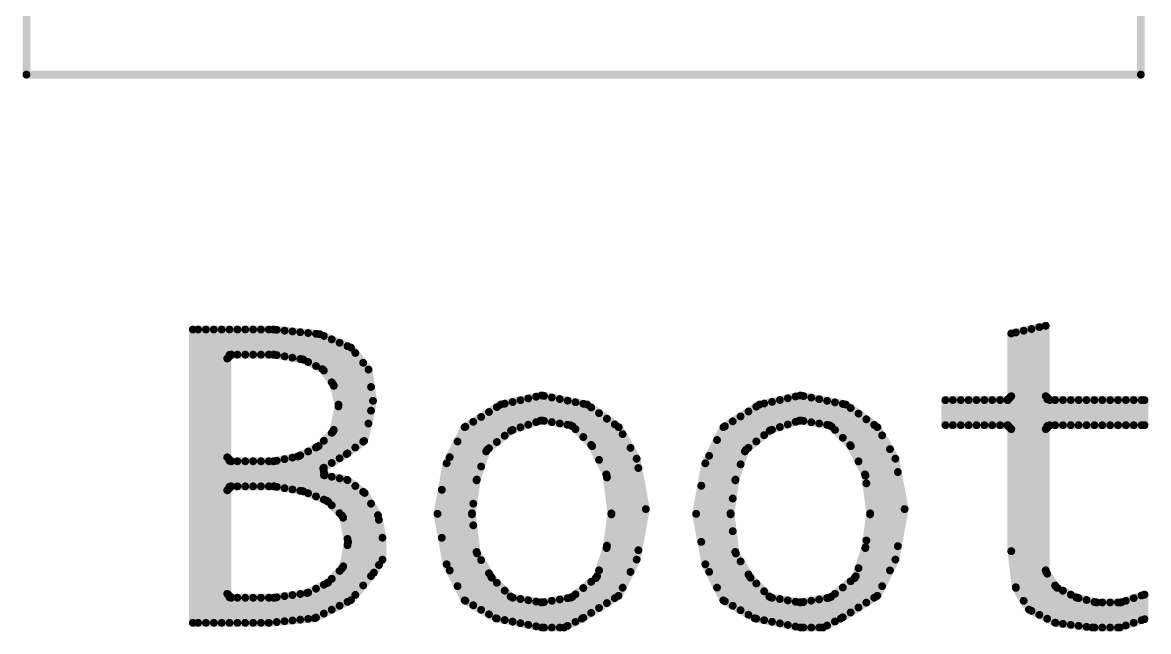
# Model space of a CAD drawing. Extents: x 491.8 to 537.2, y 395.3 to 465.5.
# Drawn here: x 519.777 to 523.415, y 407.859 to 409.825 of the extents above; entities that cross this region are included whole.
import ezdxf

# ---------------------------------------------------------------- set-up
doc = ezdxf.new("R2010")
doc.units = 0
doc.header["$MEASUREMENT"] = 0
doc.layers.get('0').update_dxf_attribs({"linetype": 'CONTINUOUS'})
doc.layers.add('SILKSCREENTOP_P', color=251, linetype='CONTINUOUS')

# ---------------------------------------------------------------- blocks, each defined once
blk = doc.blocks.new('ROUND_1')
at = {"const_width": 0.0127}
blk.add_lwpolyline([(-0.00635, 0, 1), (0.00635, 0, 1)], format="xyb", close=True, dxfattribs=at)

msp = doc.modelspace()

# ---------------------------------------------------------------- linework, layer by layer
at = {"layer": 'SILKSCREENTOP_P', "const_width": 0.0254}
for points in [[(519.789918, 409.657042), (519.789918, 413.456882)], [(523.390114, 413.456882), (523.390114, 409.657042)], [(523.390114, 409.657042), (519.789918, 409.657042)], [(520.587478, 408.833828), (520.327382, 408.833828)], [(520.327382, 408.833828), (520.327382, 407.886662)], [(520.3444, 407.886662), (520.3444, 408.833828)], [(520.3698, 407.886662), (520.3698, 408.833828)], [(520.3952, 407.886662), (520.3952, 408.833828)], [(520.4206, 407.886662), (520.4206, 408.833828)], [(520.446, 408.751786), (520.446, 408.833828)], [(520.4714, 408.752802), (520.4714, 408.833828)], [(520.4968, 408.752802), (520.4968, 408.833828)], [(520.5222, 408.752802), (520.5222, 408.833828)], [(520.5476, 408.752802), (520.5476, 408.833828)], [(520.573, 408.752802), (520.573, 408.833828)], [(520.73683, 408.818842), (520.587478, 408.833828)], [(520.5984, 408.751278), (520.5984, 408.832812)], [(520.6238, 408.747214), (520.6238, 408.830272)], [(520.6492, 408.742896), (520.6492, 408.827732)], [(520.6746, 408.738578), (520.6746, 408.825192)], [(520.7, 408.728926), (520.7, 408.822652)], [(520.7254, 408.716226), (520.7254, 408.820112)], [(520.83843, 408.775408), (520.73683, 408.818842)], [(520.7508, 408.701494), (520.7508, 408.813)], [(523.082774, 408.84602), (522.971522, 408.821128)], [(522.971522, 408.821128), (522.971522, 408.61869)], [(522.986, 408.001724), (522.986, 408.82443)], [(523.0114, 407.957782), (523.0114, 408.830018)], [(523.0368, 407.92527), (523.0368, 408.835606)], [(523.0622, 407.91257), (523.0622, 408.841448)], [(523.082774, 408.61869), (523.082774, 408.84602)], [(520.7762, 408.663394), (520.7762, 408.802078)], [(520.8016, 408.41803), (520.8016, 408.791156)], [(520.827, 408.433778), (520.827, 408.780234)], [(520.895072, 408.704542), (520.83843, 408.775408)], [(520.438634, 408.740102), (520.451334, 408.752802)], [(520.438634, 408.421078), (520.438634, 408.740102)], [(520.451334, 408.752802), (520.587986, 408.752802)], [(520.587986, 408.752802), (520.590272, 408.752802)], [(520.590272, 408.752802), (520.681458, 408.737562)], [(520.681458, 408.737562), (520.685014, 408.736292)], [(520.8524, 408.452828), (520.8524, 408.758136)], [(520.685014, 408.736292), (520.74572, 408.706066)], [(520.74572, 408.706066), (520.750546, 408.701748)], [(520.750546, 408.701748), (520.781026, 408.656028)], [(520.8778, 408.471878), (520.8778, 408.726386)], [(520.90955, 408.603704), (520.895072, 408.704542)], [(520.781026, 408.656028), (520.782804, 408.652218)], [(520.782804, 408.652218), (520.798044, 408.591258)], [(520.9032, 408.571954), (520.9032, 408.648408)], [(520.894818, 408.530298), (520.90955, 408.603704)], [(521.322554, 408.591512), (521.205714, 408.518614)], [(521.45438, 408.620976), (521.322554, 408.591512)], [(521.335, 408.490928), (521.335, 408.594306)], [(521.3604, 408.50947), (521.3604, 408.599894)], [(521.3858, 408.518106), (521.3858, 408.605482)], [(521.4112, 408.526488), (521.4112, 408.611324)], [(521.4366, 408.53487), (521.4366, 408.616912)], [(521.601192, 408.591512), (521.45438, 408.620976)], [(521.462, 408.538934), (521.462, 408.619452)], [(521.4874, 408.53487), (521.4874, 408.614372)], [(521.5128, 408.530552), (521.5128, 408.609292)], [(521.5382, 408.526234), (521.5382, 408.604212)], [(521.5636, 408.51201), (521.5636, 408.599132)], [(521.589, 408.48661), (521.589, 408.594052)], [(521.703046, 408.518614), (521.601192, 408.591512)], [(522.158214, 408.591512), (522.041628, 408.518614)], [(522.290294, 408.620976), (522.158214, 408.591512)], [(522.1732, 408.492706), (522.1732, 408.594814)], [(522.1986, 408.510232), (522.1986, 408.600402)], [(522.224, 408.518868), (522.224, 408.606244)], [(522.2494, 408.52725), (522.2494, 408.611832)], [(522.2748, 408.535632), (522.2748, 408.61742)], [(522.436852, 408.591512), (522.290294, 408.620976)], [(522.3002, 408.53868), (522.3002, 408.618944)], [(522.3256, 408.534362), (522.3256, 408.613864)], [(522.351, 408.530298), (522.351, 408.608784)], [(522.3764, 408.52598), (522.3764, 408.603704)], [(522.4018, 408.509724), (522.4018, 408.598624)], [(522.4272, 408.484324), (522.4272, 408.593544)], [(522.538706, 408.518614), (522.436852, 408.591512)], [(522.958822, 408.60599), (522.75867, 408.60599)], [(522.75867, 408.60599), (522.75867, 408.524964)], [(522.7828, 408.524964), (522.7828, 408.60599)], [(522.8082, 408.524964), (522.8082, 408.60599)], [(522.8336, 408.524964), (522.8336, 408.60599)], [(522.859, 408.524964), (522.859, 408.60599)], [(522.8844, 408.524964), (522.8844, 408.60599)], [(522.9098, 408.524964), (522.9098, 408.60599)], [(522.9352, 408.524964), (522.9352, 408.60599)], [(522.971522, 408.61869), (522.958822, 408.60599)], [(522.9606, 408.52471), (522.9606, 408.60599)], [(523.095474, 408.60599), (523.082774, 408.61869)], [(523.0876, 408.52217), (523.0876, 408.608784)], [(523.402052, 408.60599), (523.095474, 408.60599)], [(523.113, 408.524964), (523.113, 408.60599)], [(523.1384, 408.524964), (523.1384, 408.60599)], [(523.1638, 408.524964), (523.1638, 408.60599)], [(523.1892, 408.524964), (523.1892, 408.60599)], [(523.2146, 408.524964), (523.2146, 408.60599)], [(523.24, 408.524964), (523.24, 408.60599)], [(523.2654, 408.524964), (523.2654, 408.60599)], [(523.2908, 408.524964), (523.2908, 408.60599)], [(523.3162, 408.524964), (523.3162, 408.60599)], [(523.3416, 408.524964), (523.3416, 408.60599)], [(523.367, 408.524964), (523.367, 408.60599)], [(523.3924, 408.524964), (523.3924, 408.60599)], [(523.402052, 408.524964), (523.402052, 408.60599)], [(520.798044, 408.58567), (520.782804, 408.509724)], [(520.798044, 408.591258), (520.798044, 408.58567)], [(521.2842, 408.450288), (521.2842, 408.567636)], [(521.3096, 408.470608), (521.3096, 408.583384)], [(521.6144, 408.46121), (521.6144, 408.582114)], [(521.6398, 408.41295), (521.6398, 408.563826)], [(522.1224, 408.452066), (522.1224, 408.56916)], [(522.1478, 408.472386), (522.1478, 408.584908)], [(522.4526, 408.45867), (522.4526, 408.580336)], [(522.478, 408.408124), (522.478, 408.562302)], [(520.880848, 408.474164), (520.894818, 408.530298)], [(521.208, 407.957782), (521.208, 408.519884)], [(521.2334, 408.271472), (521.2334, 408.535886)], [(521.2588, 408.39136), (521.2588, 408.551634)], [(521.35913, 408.509216), (521.450316, 408.539442)], [(521.450316, 408.539442), (521.456412, 408.53995)], [(521.456412, 408.53995), (521.547598, 408.52471)], [(521.547598, 408.52471), (521.554456, 408.521154)], [(521.554456, 408.521154), (521.615162, 408.460448)], [(521.6652, 408.356054), (521.6652, 408.545792)], [(521.6906, 407.966418), (521.6906, 408.527504)], [(522.0462, 407.956258), (522.0462, 408.521408)], [(522.0716, 408.287982), (522.0716, 408.53741)], [(522.097, 408.398472), (522.097, 408.553158)], [(522.195044, 408.509216), (522.28623, 408.539442)], [(522.28623, 408.539442), (522.292326, 408.53995)], [(522.292326, 408.53995), (522.383512, 408.52471)], [(522.383512, 408.52471), (522.39037, 408.521154)], [(522.39037, 408.521154), (522.451076, 408.460448)], [(522.5034, 408.337004), (522.5034, 408.544014)], [(522.5288, 407.967942), (522.5288, 408.52598)], [(522.75867, 408.524964), (522.958822, 408.524964)], [(522.958822, 408.524964), (522.971522, 408.512264)], [(523.082774, 408.512264), (523.095474, 408.524964)], [(523.095474, 408.524964), (523.402052, 408.524964)], [(520.779502, 408.503374), (520.733782, 408.457654)], [(520.7762, 408.40279), (520.7762, 408.500072)], [(520.782804, 408.509724), (520.779502, 408.503374)], [(521.205714, 408.518614), (521.147294, 408.401774)], [(521.27912, 408.446224), (521.35532, 408.50693)], [(521.35532, 408.50693), (521.35913, 408.509216)], [(521.761212, 408.41676), (521.703046, 408.518614)], [(521.716, 408.0002), (521.716, 408.496008)], [(522.041628, 408.518614), (521.983208, 408.401774)], [(522.115034, 408.446224), (522.19098, 408.50693)], [(522.19098, 408.50693), (522.195044, 408.509216)], [(522.597126, 408.41676), (522.538706, 408.518614)], [(522.5542, 408.005026), (522.5542, 408.491944)], [(522.971522, 408.512264), (522.971522, 408.118056)], [(523.082774, 408.056334), (523.082774, 408.512264)], [(520.73048, 408.455368), (520.669774, 408.424888)], [(520.7254, 408.29484), (520.7254, 408.452828)], [(520.733782, 408.457654), (520.73048, 408.455368)], [(520.7508, 408.38755), (520.7508, 408.474672)], [(520.824206, 408.431746), (520.880848, 408.474164)], [(521.1826, 408.005026), (521.1826, 408.472386)], [(521.275056, 408.440382), (521.27912, 408.446224)], [(521.615162, 408.460448), (521.617702, 408.457146)], [(521.617702, 408.457146), (521.663168, 408.36596)], [(521.7414, 408.051), (521.7414, 408.451558)], [(522.0208, 408.000454), (522.0208, 408.476958)], [(522.11097, 408.440382), (522.115034, 408.446224)], [(522.451076, 408.460448), (522.453362, 408.457146)], [(522.453362, 408.457146), (522.499082, 408.36596)], [(522.5796, 408.055826), (522.5796, 408.447494)], [(520.451334, 408.408378), (520.438634, 408.421078)], [(520.446, 408.326336), (520.446, 408.409648)], [(520.666472, 408.423872), (520.590526, 408.408632)], [(520.5984, 408.325828), (520.5984, 408.410156)], [(520.6238, 408.32151), (520.6238, 408.415236)], [(520.6492, 408.317446), (520.6492, 408.420316)], [(520.669774, 408.424888), (520.666472, 408.423872)], [(520.6746, 408.313128), (520.6746, 408.427428)], [(520.7, 408.305), (520.7, 408.440128)], [(520.748768, 408.38628), (520.824206, 408.431746)], [(521.1572, 408.055826), (521.1572, 408.421586)], [(521.24483, 408.349196), (521.275056, 408.440382)], [(521.79093, 408.253946), (521.761212, 408.41676)], [(521.9954, 408.051254), (521.9954, 408.426158)], [(522.08049, 408.349196), (522.11097, 408.440382)], [(522.626844, 408.253946), (522.597126, 408.41676)], [(520.587986, 408.408378), (520.451334, 408.408378)], [(520.4714, 408.327352), (520.4714, 408.408378)], [(520.4968, 408.327352), (520.4968, 408.408378)], [(520.5222, 408.327352), (520.5222, 408.408378)], [(520.5476, 408.327352), (520.5476, 408.408378)], [(520.573, 408.327352), (520.573, 408.408378)], [(520.590526, 408.408632), (520.587986, 408.408378)], [(520.752832, 408.362912), (520.748768, 408.38628)], [(521.147294, 408.401774), (521.11783, 408.238706)], [(521.7668, 408.121104), (521.7668, 408.386534)], [(521.983208, 408.401774), (521.95349, 408.238706)], [(522.605, 408.134312), (522.605, 408.37358)], [(520.7508, 408.28468), (520.7508, 408.363674)], [(520.825984, 408.348434), (520.752832, 408.362912)], [(520.7762, 408.266138), (520.7762, 408.35834)], [(520.8016, 408.240738), (520.8016, 408.35326)], [(520.882372, 408.306016), (520.825984, 408.348434)], [(520.827, 408.15768), (520.827, 408.347672)], [(521.229082, 408.240484), (521.244068, 408.34691)], [(521.244068, 408.34691), (521.24483, 408.349196)], [(521.663168, 408.36596), (521.664438, 408.361896)], [(521.664438, 408.361896), (521.679678, 408.24023)], [(522.064742, 408.240484), (522.079982, 408.34691)], [(522.079982, 408.34691), (522.08049, 408.349196)], [(522.499082, 408.36596), (522.500352, 408.361896)], [(522.500352, 408.361896), (522.515592, 408.24023)], [(520.438634, 408.314652), (520.451334, 408.327352)], [(520.438634, 407.980388), (520.438634, 408.314652)], [(520.451334, 408.327352), (520.587986, 408.327352)], [(520.587986, 408.327352), (520.590272, 408.327352)], [(520.590272, 408.327352), (520.681458, 408.312112)], [(520.681458, 408.312112), (520.683998, 408.31135)], [(520.683998, 408.31135), (520.759944, 408.28087)], [(520.8524, 407.976832), (520.8524, 408.328622)], [(520.8778, 408.007312), (520.8778, 408.309572)], [(520.925552, 408.234134), (520.882372, 408.306016)], [(521.1318, 408.161236), (521.1318, 408.316176)], [(521.97, 408.148028), (521.97, 408.329384)], [(520.759944, 408.28087), (520.764262, 408.278076)], [(520.764262, 408.278076), (520.809728, 408.23261)], [(520.9032, 408.037792), (520.9032, 408.271472)], [(520.809728, 408.23261), (520.813284, 408.226006)], [(520.94003, 408.16149), (520.925552, 408.234134)], [(521.11783, 408.238706), (521.147294, 408.075638)], [(521.228828, 408.238706), (521.229082, 408.240484)], [(521.229082, 408.237182), (521.228828, 408.238706)], [(521.244068, 408.115516), (521.229082, 408.237182)], [(521.679678, 408.236928), (521.664438, 408.130502)], [(521.679678, 408.24023), (521.679678, 408.238706)], [(521.679678, 408.238706), (521.679678, 408.236928)], [(521.761212, 408.090878), (521.79093, 408.253946)], [(521.95349, 408.238706), (521.983208, 408.075638)], [(522.064742, 408.238706), (522.064742, 408.240484)], [(522.064742, 408.237182), (522.064742, 408.238706)], [(522.079982, 408.115516), (522.064742, 408.237182)], [(522.515338, 408.236928), (522.500352, 408.130502)], [(522.515592, 408.238706), (522.515338, 408.236928)], [(522.515592, 408.24023), (522.515592, 408.238706)], [(522.597126, 408.090878), (522.626844, 408.253946)], [(520.813284, 408.226006), (520.828524, 408.15006)], [(520.9286, 408.073352), (520.9286, 408.219148)], [(521.2334, 407.943304), (521.2334, 408.201622)], [(520.94003, 408.090624), (520.94003, 408.16149)], [(522.0716, 407.94178), (522.0716, 408.182572)], [(520.828524, 408.14498), (520.813284, 408.069034)], [(520.827, 407.95448), (520.827, 408.13736)], [(520.828524, 408.15006), (520.828524, 408.14498)], [(521.66393, 408.128216), (521.63345, 408.03703)], [(521.664438, 408.130502), (521.66393, 408.128216)], [(521.6652, 407.950416), (521.6652, 408.135836)], [(522.499844, 408.128216), (522.469364, 408.03703)], [(522.500352, 408.130502), (522.499844, 408.128216)], [(522.5034, 407.95194), (522.5034, 408.1526)], [(520.912344, 408.048714), (520.94003, 408.090624)], [(521.245846, 408.11069), (521.244068, 408.115516)], [(521.291566, 408.034744), (521.245846, 408.11069)], [(521.2588, 407.928826), (521.2588, 408.0891)], [(521.702792, 407.974038), (521.761212, 408.090878)], [(522.08176, 408.11069), (522.079982, 408.115516)], [(522.127226, 408.034744), (522.08176, 408.11069)], [(522.097, 407.927302), (522.097, 408.085036)], [(522.538706, 407.974038), (522.597126, 408.090878)], [(522.971522, 408.118056), (522.986254, 407.999692)], [(520.809728, 408.062684), (520.764262, 408.016964)], [(520.8016, 407.94178), (520.8016, 408.054302)], [(520.813284, 408.069034), (520.809728, 408.062684)], [(520.83843, 407.960068), (520.912344, 408.048714)], [(521.147294, 408.075638), (521.205714, 407.959052)], [(521.2842, 407.914094), (521.2842, 408.046682)], [(521.6398, 407.934668), (521.6398, 408.05608)], [(521.983208, 408.075638), (522.041374, 407.959052)], [(522.478, 407.936192), (522.478, 408.063192)], [(523.08506, 408.049222), (523.082774, 408.056334)], [(523.115286, 408.003756), (523.08506, 408.049222)], [(520.76096, 408.014678), (520.700254, 407.984198)], [(520.7508, 407.91638), (520.7508, 408.009598)], [(520.764262, 408.016964), (520.76096, 408.014678)], [(520.7762, 407.92908), (520.7762, 408.028902)], [(521.293344, 408.032204), (521.291566, 408.034744)], [(521.35405, 407.971498), (521.293344, 408.032204)], [(521.3096, 407.900632), (521.3096, 408.015948)], [(521.629386, 408.031188), (521.55344, 407.970482)], [(521.6144, 407.918666), (521.6144, 408.01925)], [(521.63345, 408.03703), (521.629386, 408.031188)], [(522.1224, 407.912824), (522.1224, 408.042872)], [(522.129258, 408.032204), (522.127226, 408.034744)], [(522.189964, 407.971498), (522.129258, 408.032204)], [(522.1478, 407.900124), (522.1478, 408.013662)], [(522.4653, 408.031188), (522.389354, 407.970482)], [(522.4526, 407.92019), (522.4526, 408.021028)], [(522.469364, 408.03703), (522.4653, 408.031188)], [(523.0876, 407.89987), (523.0876, 408.045412)], [(520.451334, 407.967688), (520.438634, 407.980388)], [(520.69619, 407.982928), (520.590018, 407.967688)], [(520.6492, 407.894282), (520.6492, 407.976324)], [(520.6746, 407.896822), (520.6746, 407.97988)], [(520.700254, 407.984198), (520.69619, 407.982928)], [(520.7, 407.899362), (520.7, 407.984198)], [(520.7254, 407.90368), (520.7254, 407.996898)], [(521.335, 407.895552), (521.335, 407.990548)], [(521.5636, 407.88971), (521.5636, 407.97861)], [(521.584936, 407.900378), (521.702792, 407.974038)], [(521.589, 407.902918), (521.589, 407.99893)], [(522.1732, 407.895044), (522.1732, 407.988262)], [(522.4018, 407.890726), (522.4018, 407.980388)], [(522.420596, 407.900378), (522.538706, 407.974038)], [(522.4272, 407.904442), (522.4272, 408.000708)], [(522.986254, 407.999692), (523.028672, 407.929334)], [(523.113, 407.88717), (523.113, 408.007312)], [(523.120366, 407.999438), (523.115286, 408.003756)], [(523.181072, 407.968958), (523.120366, 407.999438)], [(523.1384, 407.88336), (523.1384, 407.990294)], [(523.1638, 407.880058), (523.1638, 407.977594)], [(523.402052, 407.977848), (523.32763, 407.95321)], [(523.3924, 407.895044), (523.3924, 407.9748)], [(523.402052, 407.898346), (523.402052, 407.977848)], [(520.446, 407.886662), (520.446, 407.968958)], [(520.587986, 407.967688), (520.451334, 407.967688)], [(520.4714, 407.886662), (520.4714, 407.967688)], [(520.4968, 407.886662), (520.4968, 407.967688)], [(520.5222, 407.886662), (520.5222, 407.967688)], [(520.5476, 407.886662), (520.5476, 407.967688)], [(520.573, 407.886662), (520.573, 407.967688)], [(520.590018, 407.967688), (520.587986, 407.967688)], [(520.5984, 407.889202), (520.5984, 407.968958)], [(520.6238, 407.891742), (520.6238, 407.972768)], [(520.721336, 407.901648), (520.83843, 407.960068)], [(521.205714, 407.959052), (521.306806, 407.90114)], [(521.361162, 407.967942), (521.35405, 407.971498)], [(521.3604, 407.890472), (521.3604, 407.967942)], [(521.452348, 407.952702), (521.361162, 407.967942)], [(521.3858, 407.885392), (521.3858, 407.963624)], [(521.4112, 407.880312), (521.4112, 407.95956)], [(521.4366, 407.875232), (521.4366, 407.955242)], [(521.456412, 407.952702), (521.452348, 407.952702)], [(521.547598, 407.967942), (521.456412, 407.952702)], [(521.462, 407.871422), (521.462, 407.953464)], [(521.4874, 407.871422), (521.4874, 407.957782)], [(521.5128, 407.871422), (521.5128, 407.9621)], [(521.5382, 407.87701), (521.5382, 407.966164)], [(521.55344, 407.970482), (521.547598, 407.967942)], [(522.041374, 407.959052), (522.14272, 407.90114)], [(522.196822, 407.967942), (522.189964, 407.971498)], [(522.288008, 407.952702), (522.196822, 407.967942)], [(522.1986, 407.889964), (522.1986, 407.967434)], [(522.224, 407.884884), (522.224, 407.96337)], [(522.2494, 407.879804), (522.2494, 407.959052)], [(522.2748, 407.874724), (522.2748, 407.954734)], [(522.292326, 407.952702), (522.288008, 407.952702)], [(522.383512, 407.967942), (522.292326, 407.952702)], [(522.3002, 407.871422), (522.3002, 407.953972)], [(522.3256, 407.871422), (522.3256, 407.95829)], [(522.351, 407.871422), (522.351, 407.962354)], [(522.3764, 407.878026), (522.3764, 407.966672)], [(522.389354, 407.970482), (522.383512, 407.967942)], [(523.183612, 407.967942), (523.181072, 407.968958)], [(523.244318, 407.952956), (523.183612, 407.967942)], [(523.1892, 407.87701), (523.1892, 407.966672)], [(523.2146, 407.873708), (523.2146, 407.960322)], [(523.24, 407.871422), (523.24, 407.953972)], [(523.24762, 407.952448), (523.244318, 407.952956)], [(523.323566, 407.952448), (523.24762, 407.952448)], [(523.2654, 407.871422), (523.2654, 407.952448)], [(523.2908, 407.871422), (523.2908, 407.952448)], [(523.3162, 407.871422), (523.3162, 407.952448)], [(523.32763, 407.95321), (523.323566, 407.952448)], [(523.3416, 407.87828), (523.3416, 407.957782)], [(523.367, 407.886662), (523.367, 407.966418)], [(520.572238, 407.886662), (520.721336, 407.901648)], [(521.306806, 407.90114), (521.45565, 407.871422)], [(521.527278, 407.871422), (521.584936, 407.900378)], [(522.14272, 407.90114), (522.29131, 407.871422)], [(522.363192, 407.871422), (522.420596, 407.900378)], [(523.028672, 407.929334), (523.114524, 407.886408)], [(520.327382, 407.886662), (520.572238, 407.886662)], [(521.45565, 407.871422), (521.527278, 407.871422)], [(522.29131, 407.871422), (522.363192, 407.871422)], [(523.114524, 407.886408), (523.233142, 407.871422)], [(523.233142, 407.871422), (523.321534, 407.871422)], [(523.321534, 407.871422), (523.402052, 407.898346)]]:
    msp.add_lwpolyline(points, dxfattribs=at)

# ---------------------------------------------------------------- block references
at = {"layer": 'SILKSCREENTOP_P'}
for p in [(519.789918, 409.657042), (523.390114, 409.657042), (520.327382, 408.833828), (520.3444, 408.833828), (520.3698, 408.833828), (520.3952, 408.833828), (520.4206, 408.833828), (520.446, 408.833828), (520.4714, 408.833828), (520.4968, 408.833828), (520.5222, 408.833828), (520.5476, 408.833828), (520.573, 408.833828), (520.587478, 408.833828), (520.5984, 408.832812), (520.6238, 408.830272), (520.6492, 408.827732), (520.6746, 408.825192), (520.7, 408.822652), (520.7254, 408.820112), (520.73683, 408.818842), (520.7508, 408.813), (522.971522, 408.821128), (522.986, 408.82443), (523.0114, 408.830018), (523.0368, 408.835606), (523.0622, 408.841448), (523.082774, 408.84602), (520.7762, 408.802078), (520.8016, 408.791156), (520.827, 408.780234), (520.83843, 408.775408), (520.438634, 408.740102), (520.446, 408.751786), (520.451334, 408.752802), (520.4714, 408.752802), (520.4968, 408.752802), (520.5222, 408.752802), (520.5476, 408.752802), (520.573, 408.752802), (520.587986, 408.752802), (520.590272, 408.752802), (520.5984, 408.751278), (520.6238, 408.747214), (520.6492, 408.742896), (520.6746, 408.738578), (520.681458, 408.737562), (520.8524, 408.758136), (520.685014, 408.736292), (520.7, 408.728926), (520.7254, 408.716226), (520.74572, 408.706066), (520.750546, 408.701748), (520.7508, 408.701494), (520.8778, 408.726386), (520.895072, 408.704542), (520.7762, 408.663394), (520.781026, 408.656028), (520.782804, 408.652218), (520.9032, 408.648408), (520.90955, 408.603704), (521.322554, 408.591512), (521.335, 408.594306), (521.3604, 408.599894), (521.3858, 408.605482), (521.4112, 408.611324), (521.4366, 408.616912), (521.45438, 408.620976), (521.462, 408.619452), (521.4874, 408.614372), (521.5128, 408.609292), (521.5382, 408.604212), (521.5636, 408.599132), (521.589, 408.594052), (521.601192, 408.591512), (522.158214, 408.591512), (522.1732, 408.594814), (522.1986, 408.600402), (522.224, 408.606244), (522.2494, 408.611832), (522.2748, 408.61742), (522.290294, 408.620976), (522.3002, 408.618944), (522.3256, 408.613864), (522.351, 408.608784), (522.3764, 408.603704), (522.4018, 408.598624), (522.4272, 408.593544), (522.436852, 408.591512), (522.75867, 408.60599), (522.7828, 408.60599), (522.8082, 408.60599), (522.8336, 408.60599), (522.859, 408.60599), (522.8844, 408.60599), (522.9098, 408.60599), (522.9352, 408.60599), (522.958822, 408.60599), (522.9606, 408.60599), (522.971522, 408.61869), (523.082774, 408.61869), (523.0876, 408.608784), (523.095474, 408.60599), (523.113, 408.60599), (523.1384, 408.60599), (523.1638, 408.60599), (523.1892, 408.60599), (523.2146, 408.60599), (523.24, 408.60599), (523.2654, 408.60599), (523.2908, 408.60599), (523.3162, 408.60599), (523.3416, 408.60599), (523.367, 408.60599), (523.3924, 408.60599), (523.402052, 408.60599), (523.402052, 408.60599), (520.798044, 408.591258), (520.798044, 408.58567), (520.798044, 408.58567), (520.9032, 408.571954), (521.2842, 408.567636), (521.3096, 408.583384), (521.6144, 408.582114), (521.6398, 408.563826), (522.1224, 408.56916), (522.1478, 408.584908), (522.4526, 408.580336), (522.478, 408.562302), (520.894818, 408.530298), (521.208, 408.519884), (521.2334, 408.535886), (521.2588, 408.551634), (521.4112, 408.526488), (521.4366, 408.53487), (521.450316, 408.539442), (521.456412, 408.53995), (521.462, 408.538934), (521.4874, 408.53487), (521.5128, 408.530552), (521.5382, 408.526234), (521.547598, 408.52471), (521.554456, 408.521154), (521.6652, 408.545792), (521.6906, 408.527504), (522.0462, 408.521408), (522.0716, 408.53741), (522.097, 408.553158), (522.224, 408.518868), (522.2494, 408.52725), (522.2748, 408.535632), (522.28623, 408.539442), (522.292326, 408.53995), (522.3002, 408.53868), (522.3256, 408.534362), (522.351, 408.530298), (522.3764, 408.52598), (522.383512, 408.52471), (522.39037, 408.521154), (522.5034, 408.544014), (522.5288, 408.52598), (522.75867, 408.524964), (522.7828, 408.524964), (522.8082, 408.524964), (522.8336, 408.524964), (522.859, 408.524964), (522.8844, 408.524964), (522.9098, 408.524964), (522.9352, 408.524964), (522.958822, 408.524964), (522.9606, 408.52471), (523.0876, 408.52217), (523.095474, 408.524964), (523.113, 408.524964), (523.1384, 408.524964), (523.1638, 408.524964), (523.1892, 408.524964), (523.2146, 408.524964), (523.24, 408.524964), (523.2654, 408.524964), (523.2908, 408.524964), (523.3162, 408.524964), (523.3416, 408.524964), (523.367, 408.524964), (523.3924, 408.524964), (523.402052, 408.524964), (520.7762, 408.500072), (520.779502, 408.503374), (520.782804, 408.509724), (521.205714, 408.518614), (521.335, 408.490928), (521.35532, 408.50693), (521.35913, 408.509216), (521.3604, 408.50947), (521.3858, 408.518106), (521.5636, 408.51201), (521.589, 408.48661), (521.703046, 408.518614), (521.716, 408.496008), (522.041628, 408.518614), (522.1732, 408.492706), (522.19098, 408.50693), (522.195044, 408.509216), (522.1986, 408.510232), (522.4018, 408.509724), (522.4272, 408.484324), (522.538706, 408.518614), (522.5542, 408.491944), (522.971522, 408.512264), (523.082774, 408.512264), (520.7254, 408.452828), (520.73048, 408.455368), (520.733782, 408.457654), (520.7508, 408.474672), (520.8524, 408.452828), (520.8778, 408.471878), (520.880848, 408.474164), (521.1826, 408.472386), (521.27912, 408.446224), (521.2842, 408.450288), (521.3096, 408.470608), (521.6144, 408.46121), (521.615162, 408.460448), (521.617702, 408.457146), (521.7414, 408.451558), (522.0208, 408.476958), (522.115034, 408.446224), (522.1224, 408.452066), (522.1478, 408.472386), (522.451076, 408.460448), (522.4526, 408.45867), (522.453362, 408.457146), (522.5796, 408.447494), (520.438634, 408.421078), (520.446, 408.409648), (520.5984, 408.410156), (520.6238, 408.415236), (520.6492, 408.420316), (520.666472, 408.423872), (520.669774, 408.424888), (520.6746, 408.427428), (520.7, 408.440128), (520.8016, 408.41803), (520.824206, 408.431746), (520.827, 408.433778), (521.1572, 408.421586), (521.275056, 408.440382), (521.6398, 408.41295), (521.761212, 408.41676), (521.9954, 408.426158), (522.11097, 408.440382), (522.597126, 408.41676), (520.451334, 408.408378), (520.4714, 408.408378), (520.4968, 408.408378), (520.5222, 408.408378), (520.5476, 408.408378), (520.573, 408.408378), (520.587986, 408.408378), (520.590526, 408.408632), (520.748768, 408.38628), (520.7508, 408.38755), (520.7762, 408.40279), (521.147294, 408.401774), (521.2588, 408.39136), (521.7668, 408.386534), (521.983208, 408.401774), (522.097, 408.398472), (522.478, 408.408124), (522.605, 408.37358), (520.7508, 408.363674), (520.752832, 408.362912), (520.7762, 408.35834), (520.8016, 408.35326), (520.825984, 408.348434), (520.827, 408.347672), (521.244068, 408.34691), (521.24483, 408.349196), (521.663168, 408.36596), (521.664438, 408.361896), (521.6652, 408.356054), (522.079982, 408.34691), (522.08049, 408.349196), (522.499082, 408.36596), (522.500352, 408.361896), (522.5034, 408.337004), (520.438634, 408.314652), (520.446, 408.326336), (520.451334, 408.327352), (520.4714, 408.327352), (520.4968, 408.327352), (520.5222, 408.327352), (520.5476, 408.327352), (520.573, 408.327352), (520.587986, 408.327352), (520.590272, 408.327352), (520.5984, 408.325828), (520.6238, 408.32151), (520.6492, 408.317446), (520.6746, 408.313128), (520.681458, 408.312112), (520.683998, 408.31135), (520.7, 408.305), (520.8524, 408.328622), (520.8778, 408.309572), (520.882372, 408.306016), (521.1318, 408.316176), (521.97, 408.329384), (520.7254, 408.29484), (520.7508, 408.28468), (520.759944, 408.28087), (520.764262, 408.278076), (520.7762, 408.266138), (520.9032, 408.271472), (521.2334, 408.271472), (522.0716, 408.287982), (520.8016, 408.240738), (520.809728, 408.23261), (520.925552, 408.234134), (521.11783, 408.238706), (521.11783, 408.238706), (521.228828, 408.238706), (521.229082, 408.240484), (521.229082, 408.237182), (521.679678, 408.24023), (521.679678, 408.238706), (521.679678, 408.238706), (521.679678, 408.236928), (521.79093, 408.253946), (521.79093, 408.253946), (521.95349, 408.238706), (522.064742, 408.240484), (522.064742, 408.238706), (522.064742, 408.237182), (522.515338, 408.236928), (522.515592, 408.24023), (522.515592, 408.238706), (522.515592, 408.238706), (522.626844, 408.253946), (522.626844, 408.253946), (520.813284, 408.226006), (520.9286, 408.219148), (521.2334, 408.201622), (520.827, 408.15768), (520.94003, 408.16149), (520.94003, 408.16149), (521.1318, 408.161236), (522.0716, 408.182572), (520.827, 408.13736), (520.828524, 408.15006), (520.828524, 408.14498), (520.828524, 408.14498), (521.66393, 408.128216), (521.664438, 408.130502), (521.6652, 408.135836), (521.7668, 408.121104), (521.97, 408.148028), (522.499844, 408.128216), (522.500352, 408.130502), (522.5034, 408.1526), (522.605, 408.134312), (520.94003, 408.090624), (521.244068, 408.115516), (521.245846, 408.11069), (521.2588, 408.0891), (521.761212, 408.090878), (522.079982, 408.115516), (522.08176, 408.11069), (522.097, 408.085036), (522.597126, 408.090878), (522.971522, 408.118056), (520.8016, 408.054302), (520.809728, 408.062684), (520.813284, 408.069034), (520.912344, 408.048714), (520.9286, 408.073352), (521.147294, 408.075638), (521.1572, 408.055826), (521.2842, 408.046682), (521.6398, 408.05608), (521.7414, 408.051), (521.983208, 408.075638), (521.9954, 408.051254), (522.478, 408.063192), (522.5796, 408.055826), (523.082774, 408.056334), (523.08506, 408.049222), (520.7508, 408.009598), (520.76096, 408.014678), (520.764262, 408.016964), (520.7762, 408.028902), (520.9032, 408.037792), (521.291566, 408.034744), (521.293344, 408.032204), (521.3096, 408.015948), (521.6144, 408.01925), (521.629386, 408.031188), (521.63345, 408.03703), (522.1224, 408.042872), (522.127226, 408.034744), (522.129258, 408.032204), (522.1478, 408.013662), (522.4526, 408.021028), (522.4653, 408.031188), (522.469364, 408.03703), (523.0876, 408.045412), (520.438634, 407.980388), (520.6492, 407.976324), (520.6746, 407.97988), (520.69619, 407.982928), (520.7, 407.984198), (520.700254, 407.984198), (520.7254, 407.996898), (520.8524, 407.976832), (520.8778, 408.007312), (521.1826, 408.005026), (521.335, 407.990548), (521.5636, 407.97861), (521.589, 407.99893), (521.702792, 407.974038), (521.716, 408.0002), (522.0208, 408.000454), (522.1732, 407.988262), (522.4018, 407.980388), (522.4272, 408.000708), (522.538706, 407.974038), (522.5542, 408.005026), (522.986, 408.001724), (522.986254, 407.999692), (523.113, 408.007312), (523.115286, 408.003756), (523.120366, 407.999438), (523.1384, 407.990294), (523.1638, 407.977594), (523.3924, 407.9748), (523.402052, 407.977848), (520.446, 407.968958), (520.451334, 407.967688), (520.4714, 407.967688), (520.4968, 407.967688), (520.5222, 407.967688), (520.5476, 407.967688), (520.573, 407.967688), (520.587986, 407.967688), (520.590018, 407.967688), (520.5984, 407.968958), (520.6238, 407.972768), (520.8016, 407.94178), (520.827, 407.95448), (520.83843, 407.960068), (521.205714, 407.959052), (521.208, 407.957782), (521.2334, 407.943304), (521.35405, 407.971498), (521.3604, 407.967942), (521.361162, 407.967942), (521.3858, 407.963624), (521.4112, 407.95956), (521.4366, 407.955242), (521.452348, 407.952702), (521.456412, 407.952702), (521.462, 407.953464), (521.4874, 407.957782), (521.5128, 407.9621), (521.5382, 407.966164), (521.547598, 407.967942), (521.55344, 407.970482), (521.6652, 407.950416), (521.6906, 407.966418), (522.041374, 407.959052), (522.0462, 407.956258), (522.0716, 407.94178), (522.189964, 407.971498), (522.196822, 407.967942), (522.1986, 407.967434), (522.224, 407.96337), (522.2494, 407.959052), (522.2748, 407.954734), (522.288008, 407.952702), (522.292326, 407.952702), (522.3002, 407.953972), (522.3256, 407.95829), (522.351, 407.962354), (522.3764, 407.966672), (522.383512, 407.967942), (522.389354, 407.970482), (522.5034, 407.95194), (522.5288, 407.967942), (523.0114, 407.957782), (523.181072, 407.968958), (523.183612, 407.967942), (523.1892, 407.966672), (523.2146, 407.960322), (523.24, 407.953972), (523.244318, 407.952956), (523.24762, 407.952448), (523.2654, 407.952448), (523.2908, 407.952448), (523.3162, 407.952448), (523.323566, 407.952448), (523.32763, 407.95321), (523.3416, 407.957782), (523.367, 407.966418), (520.721336, 407.901648), (520.7254, 407.90368), (520.7508, 407.91638), (520.7762, 407.92908), (521.2588, 407.928826), (521.2842, 407.914094), (521.306806, 407.90114), (521.3096, 407.900632), (521.584936, 407.900378), (521.589, 407.902918), (521.6144, 407.918666), (521.6398, 407.934668), (522.097, 407.927302), (522.1224, 407.912824), (522.14272, 407.90114), (522.420596, 407.900378), (522.4272, 407.904442), (522.4526, 407.92019), (522.478, 407.936192), (523.028672, 407.929334), (523.0368, 407.92527), (523.0622, 407.91257), (520.327382, 407.886662), (520.3444, 407.886662), (520.3698, 407.886662), (520.3952, 407.886662), (520.4206, 407.886662), (520.446, 407.886662), (520.4714, 407.886662), (520.4968, 407.886662), (520.5222, 407.886662), (520.5476, 407.886662), (520.572238, 407.886662), (520.573, 407.886662), (520.5984, 407.889202), (520.6238, 407.891742), (520.6492, 407.894282), (520.6746, 407.896822), (520.7, 407.899362), (521.335, 407.895552), (521.3604, 407.890472), (521.3858, 407.885392), (521.4112, 407.880312), (521.4366, 407.875232), (521.45565, 407.871422), (521.462, 407.871422), (521.4874, 407.871422), (521.5128, 407.871422), (521.527278, 407.871422), (521.5382, 407.87701), (521.5636, 407.88971), (522.1478, 407.900124), (522.1732, 407.895044), (522.1986, 407.889964), (522.224, 407.884884), (522.2494, 407.879804), (522.2748, 407.874724), (522.29131, 407.871422), (522.3002, 407.871422), (522.3256, 407.871422), (522.351, 407.871422), (522.363192, 407.871422), (522.3764, 407.878026), (522.4018, 407.890726), (523.0876, 407.89987), (523.113, 407.88717), (523.114524, 407.886408), (523.1384, 407.88336), (523.1638, 407.880058), (523.1892, 407.87701), (523.2146, 407.873708), (523.233142, 407.871422), (523.24, 407.871422), (523.2654, 407.871422), (523.2908, 407.871422), (523.3162, 407.871422), (523.321534, 407.871422), (523.3416, 407.87828), (523.367, 407.886662), (523.3924, 407.895044), (523.402052, 407.898346)]:
    msp.add_blockref('ROUND_1', p, dxfattribs=at)

doc.saveas('drawing.dxf')
